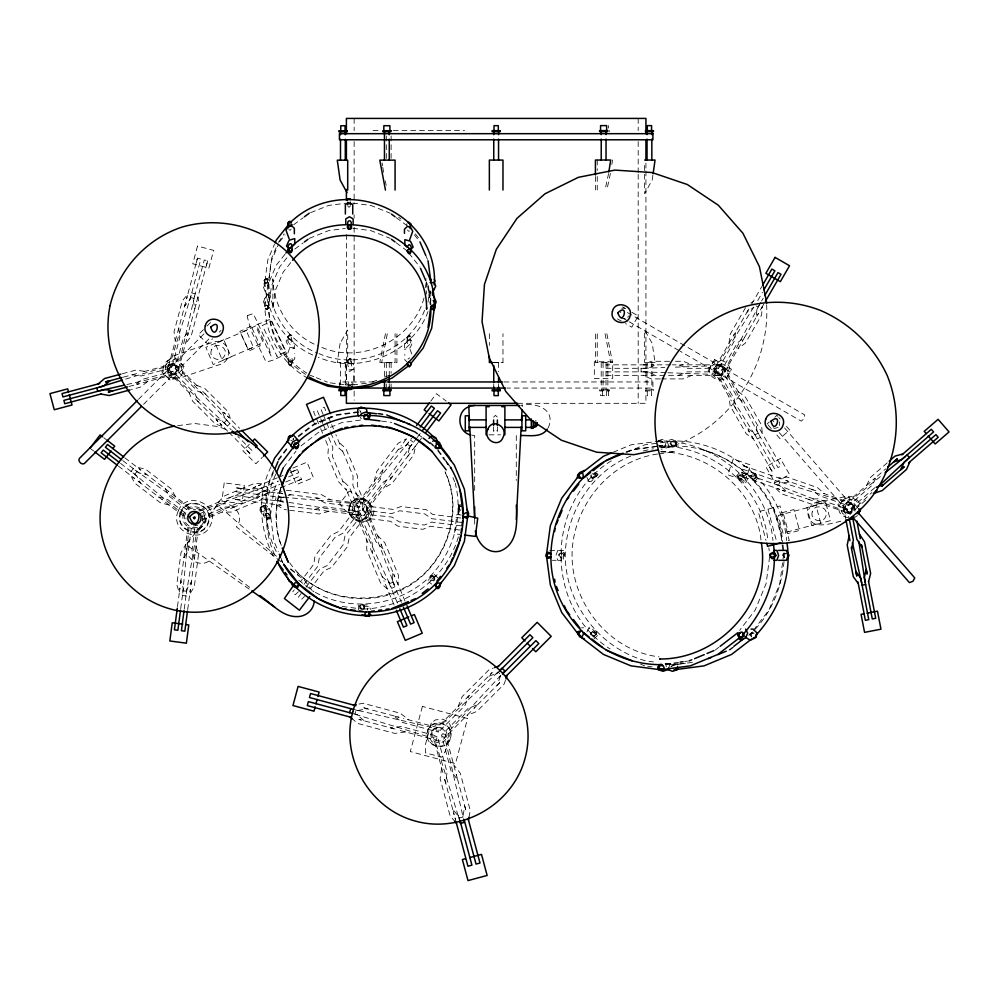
<?xml version="1.0" encoding="UTF-8"?>
<svg xmlns="http://www.w3.org/2000/svg" width="999" height="999" viewBox="0 0 999 999"><rect width="100%" height="100%" fill="white"/><g stroke="black" fill="none" stroke-linecap="round" stroke-linejoin="round"><path stroke-width="0.75" stroke-dasharray="5 3.75" d="M269.081 508.603L270.13 510.189L270.13 518.931L264.972 518.943L263.436 514.585L264.972 510.202L269.081 508.603L269.081 517.345M561.488 550.387L561.488 560.314M766.633 304.695C770.204 369.805 725.249 434.228 661.238 449.263M182.755 593.156L189.261 524.625M240.284 500.062L235.115 499.413L235.602 495.604L281.718 501.436L284.328 503.046M241.746 488.548L236.576 487.899L236.089 491.708L282.218 497.527L286.613 496.153M280.669 500.924L281.156 497.09M728.995 343.369L730.182 334.24L745.554 307.605M185.002 549.413L188.336 524.088M180.719 608.616L183.366 588.473L180.906 580.481L180.295 585.164L184.54 553.159L183.916 557.842L188.449 549.862L191.945 523.326M184.253 609.078L186.9 588.935L191.346 581.855L190.734 586.538L194.917 554.532L194.305 559.215L191.983 550.337L195.317 525.012M187.687 609.527L190.334 589.385L189.71 594.068L194.243 587L198.464 554.994L196.054 546.103M195.442 550.786L198.776 525.462M270.454 515.784L273.738 490.884L277.697 481.306M270.667 516.108C265.272 525.761 263.212 507.38 270.579 515.434L273.738 540.671L278.271 551.573M293.431 438.161L293.082 439.448M450.412 738.111C455.731 723.351 431.131 716.121 427.609 731.368C422.215 746.503 447.689 753.333 450.574 737.524M591.258 474.812C591.495 483.928 602.422 472.839 593.331 472.739M769.617 556.843L766.096 583.641L755.219 610.002L739.722 630.269M177.485 606.618L179.945 588.024L179.333 592.707L176.786 584.702L180.994 552.697L185.614 544.73M441.608 767.931L440.147 778.758L450.062 815.746L454.657 821.178M264.935 281.019L267.819 259.815L274.475 244.28M268.706 307.28C264.673 314.41 262.862 300.662 268.631 306.556C269.231 333.441 283.541 359.328 306.83 373.077M291.209 229.058L290.247 230.27L288.786 229.695M350.362 206.094L349.063 207.342L347.764 206.094M347.565 360.951C352.959 352.784 352.959 369.305 347.565 361.139M408.004 359.103L409.64 357.892M425.399 287.7L426.61 278.833M428.034 302.148L429.021 294.917M429.22 293.469L429.607 290.572M493.606 417.17L495.479 415.359L497.365 417.17M652.884 175.287L652.247 179.857L644.642 193.731L644.642 163.037M608.591 173.476L605.044 189.972M610.414 173.451L606.88 189.947M611.825 164.485L612.537 159.99M186.289 593.618L197.74 525.736M468.993 817.344L470.242 810.339L460.339 773.351L453.658 764.697M358.591 610.114L358.591 604.969L367.345 604.944L368.394 606.518L367.345 610.077M409.428 447.752L407.417 456.755L410.564 452.597L389.011 480.944L392.157 476.785L383.454 481.955L362.45 509.627L375.911 541.683L383.054 548.863L381.044 544.055L394.867 576.86L392.844 572.065L392.557 581.281L401.448 602.422M194.593 296.116L179.196 363.211L181.406 367.033L181.406 371.466L228.296 421.865M385.464 333.641L379.795 362.45L395.08 362.45L395.08 333.641M387.287 333.878L381.63 362.699L396.915 362.699L396.915 333.878M779.57 425.512L779.532 421.89M374.113 481.418L376.673 471.578L398.201 443.219L406.406 438.911M123.277 377.185L136.713 373.589L132.155 374.812L141.259 375.949L171.678 367.794L179.857 337.362L178.721 328.246L177.497 332.817L185.826 301.636L184.603 306.193L189.935 299.75L200.836 259.041L197.477 258.142L186.588 298.851L187.812 294.293L182.392 300.711L174.038 331.893L175.262 341.021M176.486 336.463L168.344 366.87L171.703 367.769L170.779 364.435L140.359 372.59M196.254 262.7L197.477 258.142M236.014 429.582L224.95 418.531L222.04 410.689L225.374 414.036L202.535 391.233L205.881 394.568L197.415 390.996L175.15 368.731L183.292 338.286L188.836 330.956L187.612 335.527L195.991 304.358L194.768 308.916L193.369 300.674L204.283 259.965L207.642 260.864L196.716 301.561L197.927 297.003L199.413 305.269L191.059 336.451L185.439 343.743M186.663 339.185L178.509 369.605L175.15 368.693L177.622 366.271L199.887 388.536M206.418 265.434L207.642 260.864M202.36 521.116L202.947 518.956L265.547 490.322M354.982 714.123L355.706 711.438M382.967 469.805L380.319 479.582L359.328 507.255L324.825 502.909L315.996 497.952L321.166 498.613L287.35 494.305M664.56 446.978L666.658 441.133L671.615 439.385L676.56 441.133L676.56 446.978L659.228 446.978M669.218 666.645L670.054 663.723M191.159 295.192L170.941 361.001L167.108 363.211L164.897 367.033L123.951 379.62M744.292 477.21L739.822 475.661L740.958 472.377L780.793 486.126L786.85 491.895L782.379 490.347L812.899 500.861L808.441 499.313L817.607 498.826L847.364 509.103L848.85 516.683M747.727 467.257L743.256 465.709L742.12 469.006L781.955 482.754L790.284 481.943L785.813 480.407L816.32 490.959L811.85 489.423L818.768 495.454L848.526 505.731L872.352 485.089L876.51 476.898L872.939 479.995L885.738 468.868M774.113 483.816L775.274 480.444M778.571 485.352L779.732 481.98M505.469 680.282L504.02 684.303L476.948 711.375L466.833 715.534M500.536 675.998L497.077 685.289L501.036 681.33L473.951 708.378L477.909 704.42L467.882 708.653L441.471 735.064L451.123 771.178L457.692 779.869L456.243 774.45L466.183 811.425L464.735 806.006L463.074 815.796L464.535 821.203M586.937 631.93L588.973 627.797L591.058 627.797L598.064 634.827L593.943 638.96M458.004 706.705L462.175 696.603L489.235 669.53L493.256 668.081M271.079 466.67C256.431 495.516 259.565 530.719 274.638 558.766L274.8 559.015M273.576 470.604C261.089 496.79 263.823 528.533 277.397 553.783M273.426 472.614L268.893 483.553L265.609 508.454L268.893 533.341M275.924 474.001C263.149 499.812 263.112 531.73 275.924 557.542M281.081 487.012C274.238 505.844 274.163 527.947 281.656 546.615M280.844 488.911C274.812 507.467 274.538 528.896 281.993 547.127M458.366 536.875C446.253 578.846 405.319 608.441 361.963 609.115M548.101 428.022C556.768 409.428 535.714 401.71 520.629 405.469M427.46 731.955C430.344 718.88 451.423 721.653 450.824 735.027M670.866 666.77L672.102 665.534L674.537 665.471M671.703 666.458L674.537 664.273L677.147 665.746M289.548 348.414L286.488 356.805L288.174 360.214L291.696 361.838L294.755 358.878L294.755 353.446M276.099 247.777L271.466 258.566L268.706 281.019L271.466 260.751L278.409 244.568M278.409 242.382L284.166 233.891M407.005 223.601L406.718 224.837M423.988 298.039C412.387 340.871 360.002 365.234 319.88 346.541M424.563 310.239C409.827 350.811 357.942 371.153 319.006 353.596M428.047 311.563C412.712 353.771 358.916 375.124 318.244 357.217M866.495 485.551L870.591 477.297L890.246 460.239M759.29 304.995L727.047 365.821L728.196 370.092L727.047 374.363L759.29 435.189M751.623 304.22L761.775 286.626M731.355 339.285L715.609 366.558L718.631 368.294L734.365 341.021L735.639 331.93L733.266 336.026L749.387 308.054L747.027 312.15L753.845 307.305M757.741 300.549L762.437 292.407M760.826 302.335L756.93 309.091L756.143 317.407L758.503 313.324L742.344 341.258L744.705 337.163L737.462 342.807L721.715 370.08L737.462 397.377L744.705 403.022M761.6 300.986L763.186 298.239M763.835 304.021L759.914 310.814L762.274 306.718L761.575 315.097L745.429 343.044L738.111 348.639M740.471 344.543L724.725 371.815L721.715 370.08L724.725 368.369L740.471 395.641M189.56 540.272C177.71 554.258 201.249 572.702 212 557.867L252.173 589.36M745.654 482.904L747.677 478.771L745.416 474.013L740.671 471.74L736.563 475.874L743.556 482.904L745.654 482.904L738.648 475.874M753.758 307.105L719.642 361.551L715.371 362.687L712.25 365.821L672.489 367.257M620.416 312.625L620.916 311.85M627.697 317.245L628.508 316.034M411.888 444.368L368.918 505.444L369.568 510.202L367.757 514.647L394.18 584.49M430.769 401.136L436.426 393.681L446.216 401.111M377.26 477.26L356.268 504.932L359.328 507.255L359.765 503.459L325.312 499.1M379.807 473.951L401.311 445.579M403.259 443.069L408.254 436.476M405.706 446.116L411.838 438.062M408.778 448.451L416.82 438.012M417.195 437.512L420.517 433.129M386.513 484.278L365.509 511.95L362.45 509.627L365.984 508.179L379.445 540.197M298.351 591.758L295.342 594.705L292.295 592.382L294.156 589.934M303.958 584.415L317.944 566.058L319.243 558.029L335.065 537.325L342.969 533.229L358.316 513.086L355.257 510.776L354.108 511.263L338.773 531.393L330.781 535.439L314.985 556.156L313.761 564.26L300.687 581.381M301.273 593.406L298.476 597.077L301.523 599.4L304.533 596.453M305.931 587.287L319.93 568.931L327.335 565.534L343.107 544.792L344.955 536.088L361.451 515.472L364.498 517.782L349.151 537.912L347.39 546.678L331.593 567.395L324.101 570.741L310.127 589.11M418.007 442.744L412.462 450.049L415.609 445.904L413.673 454.97L392.157 483.329L383.366 488.436M418.381 442.245L423.564 435.452M784.003 553.284L783.241 556.118L785.314 558.191M753.433 630.269L768.93 610.002L779.807 583.641L783.528 555.357L783.129 552.372M750.848 633.89L750.399 635.589L751.635 636.825M131.069 471.441L133.229 468.606M134.815 474.313L136.975 471.478M278.109 459.677L288.012 446.74M278.521 460.314L288.436 447.377M283.366 467.644L295.979 451.186M449.388 740.384C444.006 750.761 426.685 746.128 427.21 734.452M198.963 530.182L206.343 520.766M279.558 241.87L285.077 234.927M284.952 254.308L276.298 265.21L267.819 284.977L264.935 307.055C265.434 336.288 282.143 363.449 307.342 378.009M286.925 257.779L279.558 267.045L271.466 285.914L268.706 306.181L268.706 281.893C269.293 312.45 288.674 342.332 317.607 353.034M290.709 262.662L283.192 272.128L275.512 290.035L272.889 309.24L272.889 278.833C273.451 307.505 291.433 335.577 318.456 345.979M409.665 344.443L404.458 349.475L404.458 344.043L409.665 339.011L412.724 341.97L410.964 346.041L409.965 347.927L404.458 349.475M408.803 442.033L361.526 499.837L356.768 500.499L352.984 503.434L278.609 496.765M435.239 575.824L429.046 582.03L431.643 584.065M586.937 477.435L588.96 481.568L595.966 474.537M500.924 675.287L448.339 731.817L448.339 736.975L445.754 741.445L463.374 818.206M857.404 515.521L853.208 518.643M218.144 502.335L224.65 495.804L254.47 483.454L262.862 483.841L258.504 485.651L277.26 477.859M203.434 329.62L198.339 334.715L207.505 343.868L212.587 338.786M206.993 326.061L211.164 321.89M138.536 399.3L204.383 333.454M143.556 404.333L209.415 338.474M219.231 332.143L221.004 330.369M224.101 422.714L226.623 420.192M227.435 426.061L229.957 423.539M249.3 444.33L242.869 450.774L255.856 463.761L262.3 457.317M246.428 449.975L249.775 453.309L252.235 450.849L237.899 436.513M461.975 702.747L435.564 729.158L438.486 732.067L464.885 705.656L469.13 695.629L465.159 699.6L492.207 672.502L488.249 676.46L497.552 673.001L499.525 671.028M496.191 673.975L498.126 672.04L501.061 674.974L499.125 676.922M470.804 711.575L444.393 737.986L441.471 735.064L445.442 734.04L455.119 770.117M213.898 509.228C224.65 494.393 248.177 512.837 236.338 526.823L282.605 563.099M773.226 421.69L773.888 421.054M857.329 506.131L871.865 492.557M497.814 672.19L441.283 724.774L436.126 724.774L431.655 727.347L356.406 710.077M767.145 423.863L769.317 421.978M774.749 417.257L776.922 415.372M870.067 482.455L846.29 503.096L848.563 505.719L849.662 502.447L819.904 492.17M874.687 487.774L850.898 508.416L851.785 513.086M865.733 500.149L853.183 511.051L850.898 508.416L854.307 507.792L854.982 511.263M880.306 476.635L851.735 499.675L847.314 499.363L843.343 501.298L777.497 481.206M147.652 381.531L140.347 387.162L131.356 389.573M298.114 436.076L313.374 424.325L336.613 414.622L358.616 411.65M298.539 436.713L313.798 424.962L337.038 415.259L359.041 412.287M301.024 445.854L318.631 432.292L341.87 422.589L362.412 419.817M459.253 505.419L458.042 508.329L460.576 510.289M363.736 609.378L364.498 608.041L363.299 605.769M611.276 460.814C544.905 501.923 544.08 607.142 610.102 648.975M657.966 441.408C662.562 437.375 665.371 447.54 659.278 446.328M715.321 650.024L718.893 647.277M729.033 650.024L732.604 647.277M749.225 634.477L751.61 632.642M729.882 650.024L733.441 647.277M748.888 635.389C771.465 615.247 783.266 585.314 784.365 555.357L783.978 552.372M353.434 369.23L349.75 371.366L347.914 370.604L346.066 369.23L346.066 363.786L353.434 363.786L353.434 369.23L349.75 369.905L346.066 369.23M293.644 224.775L303.234 217.67M294.842 249.051L303.234 242.832M348.614 385.739L353.846 383.753L353.846 374.126M744.03 475.874L750.249 471.74L754.982 474.013L757.242 478.771L753.134 482.904L751.036 482.904M750.911 303.084L753.209 301.486M778.121 427.447L774.637 428.421L771.478 426.648M755.019 434.927L758.104 433.141M757.379 439.011L760.464 437.225M769.53 467.033L771.902 471.116L774.912 469.38L753.845 432.879L747.027 428.034L749.387 432.13L733.266 404.17L735.639 408.254L734.365 399.163L718.631 371.89L715.609 373.638L731.355 400.899M398.164 449.725L406.293 445.367M389.622 583.616L393.181 582.117M331.668 416.496L314.673 423.613L313.961 422.49M292.133 440.397L290.834 440.746M691.832 375.362L683.328 378.908L661.763 378.908M362.637 609.028C369.742 602.984 354.121 603.433 361.301 609.028M278.659 477.285L283.017 475.474M290.185 472.502L297.427 469.493L298.751 472.714L288.624 476.91M613.099 452.272L630.981 444.842L660.839 440.946C715.896 441.009 768.081 485.002 772.951 540.546M625.923 452.06L631.455 449.762L658.179 446.228M626.76 452.06L632.292 449.762L660.501 446.041L659.652 446.041M626.81 452.272L644.692 444.842L674.55 440.946C729.607 441.009 781.792 485.002 786.663 540.546M630.794 456.081C591.158 471.578 566.033 513.498 565.234 555.357C565.496 603.596 599.45 648.139 646.003 660.938M643.244 450.911L653.433 448.776M753.308 632.292L751.236 634.365L751.523 636.588M751.211 633.616L754.07 633.378M292.894 468.032L307.043 462.175L313.436 477.597L296.466 484.627L290.072 469.205M198.913 510.302L222.515 500.524M293.057 471.303L297.427 469.493M199.113 513.986L223.851 503.746L230.382 497.29L226.024 499.1L255.831 486.725L251.461 488.536L259.815 488.836L278.584 481.068M200.487 517.282L225.212 507.03L234.39 506.968L230.02 508.778L259.852 496.453L255.494 498.264L261.189 492.132L279.957 484.365M285.677 481.993L300.125 476.011L301.448 479.22L297.09 481.031M201.81 520.491L226.536 510.252M301.448 479.22L262.5 495.329L266.87 493.518L261.214 499.725L231.393 512.075L222.178 512.062M678.608 375.324L687.112 371.878L718.593 371.878L718.593 375.362L687.112 375.362M310.627 212.662L328.771 205.407L348.251 202.922M309.228 238.386L328.771 230.569L345.254 228.471M409.553 231.069L408.254 231.069L407.604 229.982M372.127 382.118L379.108 379.32M384.69 377.085L390.272 374.85M199.675 511.063L264.186 487.037M658.366 440.696L662.087 439.385L667.032 441.133L669.13 446.978M281.93 491.67L277.522 493.094L282.692 493.743L236.576 487.899M288.087 495.691L291.021 494.767L285.851 494.118M329.021 511.276L319.218 513.986L286.913 509.902M128.946 386.526L139.423 383.703L134.865 384.927L142.183 379.395L172.602 371.241L194.905 393.519L198.476 401.973L195.13 398.638L217.932 421.478L214.598 418.131L222.427 421.054L231.281 429.907M122.353 373.738L135.789 370.142L144.93 371.366M143.082 382.754L173.501 374.6L172.602 371.241L170.18 373.713L192.445 395.979M197.59 525.374L193.406 525.924M781.842 512.787L793.893 509.565L799.487 530.444L787.437 533.678M788.311 540.759L789.272 540.509L780.007 505.956L758.316 511.775L765.958 540.309M458.978 818.119L462.999 817.045L462.287 814.397M126.848 384.54L167.108 375.299L170.941 377.51L175.362 377.51L225.774 424.388M621.703 308.291L624.587 308.104M625.337 318.793L621.078 318.519M840.946 521.203C831.093 523.276 811.85 530.756 808.179 515.621C806.905 509.228 811.725 502.609 818.206 501.873L845.778 496.615C852.085 494.917 859.003 499.288 860.176 505.706M359.003 704.045L363.211 703.296L400.187 713.199L408.841 719.879M357.754 710.464L367.532 708.803L362.125 707.354L399.088 717.294L393.681 715.846L402.36 722.414L438.436 732.08L439.51 728.096L403.434 718.431M405.606 731.942L394.78 733.391L357.804 723.476L352.36 718.893M660.851 447.802L674.213 446.041L660.839 446.041C713.174 446.128 762.874 487.699 767.856 540.459M657.554 454.033C609.103 460.726 572.202 507.055 572.04 555.357C572.165 604.145 609.927 650.948 659.04 656.855M659.04 453.846L675.386 451.685L660.327 451.685M665.297 664.073L678.646 662.312M684.59 661.525L687.562 661.138M679.008 664.073L674.55 664.66L693.206 662.312M680.481 663.885L687.911 662.899M177.672 425.674L194.468 423.464L218.893 426.673L228.846 430.806M352.747 384.952L369.23 382.867M820.928 503.658L811.737 504.233L781.23 493.706L775.199 487.849L779.67 489.385L739.822 475.661M368.394 606.518L359.628 606.555M643.443 368.306L664.847 367.532M462.35 504.82L458.491 504.845L458.491 513.586L459.54 515.159L459.54 506.418M461.75 506.006L458.991 506.018L459.165 509.04L459.165 506.281L461.925 506.268M269.455 517.482L266.696 517.494L269.63 517.744L269.63 514.997M373.064 130.632L379.195 130.632M393.231 130.632L464.56 130.632M609.34 130.582L609.34 131.581M264.96 279.72L267.27 279.72M268.706 282.63L264.373 282.63L263.074 286.189L265.022 291.221L268.706 295.18M265.359 308.404L267.682 308.404M348.576 359.827L350.899 359.827M669.555 361.288L651.048 361.288L643.443 364.86L648.176 364.86L606.031 364.835L610.751 364.835M675.536 361.288L683.328 361.288L691.832 364.835M492.382 362.512L502.972 362.512M493.906 362.649L502.972 362.649L502.972 333.691M687.112 364.835L718.593 364.835L718.593 368.306L687.112 368.306L678.608 364.86L683.328 364.86L672.477 364.847M606.031 368.306L648.176 368.306L655.769 364.835L651.048 364.835L671.078 364.847M606.031 371.878L648.176 371.878L655.769 375.362M606.031 375.362L648.176 375.324M651.048 375.362L683.328 375.324M660.364 378.908L651.048 378.908L643.443 375.324M373.913 381.955L339.435 381.955L339.435 388.062M503.921 381.955L652.909 381.955L652.909 388.062L507.017 388.062M517.607 403.321L645.928 403.321L645.928 388.062M488.973 434.827L500.549 434.827M658.129 441.92C665.434 438.711 665.434 448.214 658.129 445.054M675.386 446.041L674.55 446.041C728.308 445.629 779.108 489.148 782.804 543.444M592.095 473.813L594.08 473.813M740.546 475.162C745.192 473.289 745.192 480.531 740.546 478.671M754.095 475.162C749.45 473.289 749.45 480.531 754.095 478.671M594.08 477.322L591.221 477.085L590.347 475.574M588.96 481.568L591.058 481.568L598.051 474.537L593.943 470.417M193.356 509.365L195.579 509.365M549.675 550.387L556.131 550.387M562.075 553.583C557.43 551.723 557.43 558.965 562.075 557.092M786.088 553.608C783.241 551.91 780.619 556.63 784.103 557.117M560.589 553.771L564.06 553.771L564.06 556.905L560.589 556.905M784.577 553.796L787.699 553.796M552.385 560.314L556.131 560.314M581.518 627.797L583.603 627.797M594.068 632.03L591.208 632.267L590.397 634.24M594.068 635.539L590.571 634.665M665.134 663.723L677.509 663.723L677.509 666.645M665.297 664.66L674.213 664.66L665.309 663.486M643.443 371.878L666.383 372.702M667.906 372.764L712.25 374.363L715.371 377.497L719.642 378.646L756.206 436.975M460.889 518.006L432.704 514.46L426.273 509.677L401.173 506.505L392.919 509.39L368.531 506.306L367.607 506.693L367.12 510.501L391.521 513.586L399.75 510.789L424.862 513.948L431.306 518.618L463.936 522.752M235.115 499.413L281.243 505.207L276.074 504.557L283.903 509.515L286.488 509.84M289.56 506.293L319.717 510.064L314.548 509.415L324.338 506.818L358.791 511.163L372.29 543.206L372.415 553.334M352.747 203.109L370.729 205.407L390.272 213.224M352.747 228.284L370.729 230.569L390.272 238.386M350.711 385.189L346.478 383.753L346.478 374.126M330.269 382.867L343.756 384.578M345.254 384.765L349.75 385.339M377.684 413.311L386.488 414.435M378.109 413.948L385.439 414.885M381.481 421.091L391.745 422.402M286.338 490.234L321.653 494.705L330.482 499.762M461.213 515.034L456.905 514.485L454.57 532.729L455.282 533.866L459.927 534.453M283.691 497.402L276.074 496.441L275.587 500.274L283.204 501.236M461.388 525.886L431.73 522.127L424.313 525.049L399.2 521.84L391.933 517.095L366.621 514.398L366.133 518.194L390.534 521.278L397.789 526.136L422.902 529.32L430.332 526.286L459.977 530.069M323.851 510.626L358.316 514.972L358.791 511.163L355.282 512.674L368.743 544.705M342.182 606.468L362.137 609.015M661.138 451.885C709.989 452.322 755.993 491.383 761.051 540.447M472.09 435.202L474.687 435.539L474.687 492.669M183.067 590.809L186.601 591.271M182.442 595.491L185.976 595.953M648.975 661.326L653.433 661.925M647.639 666.246L652.072 666.832M278.122 500.599L287.325 502.11M288.861 502.36L351.823 512.637L354.757 516.421L359.203 518.244L390.621 585.988M848.238 517.757C825.087 512.849 851.123 483.466 858.778 505.856M267.657 515.921L261.463 514.36L259.915 509.989L261.463 505.619L266.608 505.594L267.657 507.18M294.343 348.526L288.836 346.99L287.837 345.092L286.076 341.021L289.136 338.062L294.343 343.094L294.343 348.526L289.136 343.494M364.36 499.125C351.423 493.269 342.669 514.722 356.019 519.592C367.62 524.925 377.285 506.98 366.421 500.212M169.193 505.082L160.29 502.722L134.69 483.066L130.832 475.611L134.578 478.484L118.456 466.121M191.758 292.919L195.205 293.843M190.534 297.477L193.981 298.401M353.696 709.377L358.716 710.813M352.597 713.461L357.63 714.834M400.199 730.494L436.276 740.159L437.35 736.163L401.273 726.498L390.459 727.846L395.879 729.295L358.891 719.417L364.298 720.866L356.655 714.547M355.269 714.31L429.071 736.975L431.655 741.445L436.126 744.03L459.24 819.317M743.256 465.709L783.091 479.483L778.621 477.947L786.975 477.047L817.482 487.587L824.362 493.706M816.47 502.122L846.228 512.387L847.364 509.103L843.98 509.79L845.716 518.806M776.335 484.577L840.546 509.378L842.482 513.361L846.153 515.834M312.799 355.032C283.316 342.357 264.335 310.677 264.96 278.808L267.27 278.808L267.27 281.968M309.228 374.85L314.81 377.085M316.208 377.647L327.372 382.118M359.865 411.9L360.489 412.15M315.334 592.395C352.435 613.086 400.874 605.294 430.956 575.724C441.67 575.224 427.46 586.738 430.419 576.136C453.746 551.61 463.486 515.984 455.219 483.079M196.541 385.202L205.057 388.698L227.884 411.526L230.732 419.43L227.397 416.084L239.56 428.246M702.759 449.762C744.542 461.725 778.883 499.425 781.967 543.444M640.571 664.148L644.692 665.858M366.87 500.561C356.031 490.796 341.159 509.44 353.059 517.819C362.625 525.786 376.536 511.738 368.469 502.247M756.043 305.856L758.104 307.043M622.552 306.905L625.636 308.679M632.017 312.375L638.261 315.971L631.78 327.197L625.536 323.589M627.397 312.55L804.769 414.96L804.158 418.706L801.21 421.116L680.269 351.286M623.838 318.706L627.872 321.029M629.208 321.803L678.933 350.512M617.407 318.893L621.191 321.079M249.226 589.135L186.089 544.705L217.37 504.795L276.748 556.543M135.102 470.042L191.196 509.94M398.663 217.258L401.061 219.031M396.266 217.67L407.055 225.662M396.266 242.832L405.856 249.937M305.632 374.375C282.405 360.427 268.644 333.928 268.706 307.055M410.339 439.997L413.424 442.332M407.242 444.08L410.327 446.416M738.111 391.546L745.429 397.14L761.575 425.087L762.274 433.466M418.519 434.602L422.04 437.287M431.431 444.443L433.778 446.228M460.801 510.551L459.253 508.479M362.187 609.378L360.627 607.317M296.94 572.202C331.431 606.893 391.883 606.505 426.173 571.703C450.899 546.028 460.576 505.369 445.254 472.515M298.701 580.207L313.961 591.833M535.539 420.529L536.313 421.128M103.784 437.724L107.417 440.522M171.853 493.856L192.12 509.403M124.838 457.804L140.946 470.179L137.2 467.295L145.404 469.093L171.016 488.736L175.599 496.728M122.727 460.551L138.849 472.914L147.003 474.787L143.257 471.903L168.843 491.57L165.097 488.698L169.743 496.615L190.971 512.912M120.554 463.374L136.676 475.736L140.597 483.129L136.838 480.257L162.462 499.887L158.716 497.002L167.57 499.45L188.799 515.734M165.447 502.21L185.714 517.757M91.184 449.113L93.606 450.974M290.472 569.268L304.52 580.282L311.9 590.222M132.929 472.864L185.989 516.72L185.989 518.956M290.784 568.793L298.963 575.936M387.437 589.085L380.557 582.879L366.758 550.062L366.733 539.897M382.142 576.56L388.936 582.804L397.465 603.109M595.966 634.827L588.973 627.797M407.929 362.799L404.857 359.84L404.857 354.408M430.482 442.42L433.454 445.292M377.435 535.402L384.677 542.532L398.464 575.349L398.089 584.615L396.066 579.807L404.97 600.936M437.837 577.859L434.19 574.238L428.009 580.444L429.046 582.03M434.028 577.684L432.067 575.749L430.119 577.697L432.242 576.011L434.203 577.946M227.735 431.243L219.992 423.489L223.326 426.835L215.422 423.988L192.607 401.161L189.098 392.644M228.808 432.317L249.775 453.309M857.217 507.18L847.664 496.178L837.874 504.67L848.75 517.195M777.147 415.621L777.784 416.346M778.795 417.52L780.107 419.031M786.475 426.373L789.66 430.045L779.882 438.536L775.162 433.091M784.577 427.947L855.781 509.977M779.208 432.604L850.411 514.635M767.994 424.837L771.865 429.295M415.334 233.891L419.942 239.685M414.423 234.927L419.018 240.722M408.891 253.147L419.942 267.045M438.211 450.312L444.105 457.854M437.649 450.636L442.157 456.481M445.754 461.151L449.363 465.821M361.051 412.237L359.815 410.427M289.673 562.787C315.197 599.675 369.38 608.928 407.58 586.788C446.091 564.435 464.747 512.287 445.017 471.64M450.262 466.995L445.591 459.915L448.426 466.733M360.227 417.245L361.276 418.831M433.628 577.247C437.3 579.907 431.705 583.154 430.944 578.796M369.817 607.954L370.866 609.527M363.137 604.832L360.552 605.107L360.552 607.854L360.377 604.845M269.368 515.284C268.606 510.926 263.012 514.173 266.683 516.833M263.861 507.692C267.545 510.352 261.95 513.598 261.189 509.24M281.031 560.302L282.58 562.662M742.344 398.926L758.503 426.86M759.914 429.37L781.018 465.859L777.996 467.594L756.93 431.106L756.143 422.777M771.902 471.116L750.848 434.615L753.209 438.698L746.315 433.903L730.182 405.956L728.995 396.815M425.724 255.357L427.46 259.403M426.298 281.868L427.46 284.565M323.089 414.36L320.704 408.691L324.25 407.205L326.336 411.913M323.676 415.771L326.061 421.441M326.648 422.864L330.219 431.368M330.819 432.779L336.476 445.979L343.032 451.698L342.133 449.825L353.047 475.924L352.909 485.452L364.435 512.649L367.982 511.176L357.355 485.839L357.58 476.273L345.741 448.314L339.086 442.644L339.985 444.505L335.839 434.59M392.195 579.77L395.167 586.838L391.608 588.349L388.636 581.268M322.739 423.414L317.083 410.214L313.536 411.688L320.092 427.272M323.339 424.825L326.311 431.918M328.683 437.587L332.842 447.502L332.317 456.181L343.294 482.255L342.395 480.394L349.275 486.975L360.814 514.173L357.267 515.659L345.741 488.449L346.641 490.322L338.748 481.918L327.809 455.831L328.421 447.102L324.85 438.611M320.691 428.696L324.263 437.187M370.392 548.538L384.165 581.368M385.414 584.29L394.53 606.006M410.065 349.375L412.749 356.581M328.708 417.582L331.081 423.251M331.68 424.662L333.454 428.921M452.947 477.634L454.645 481.718M293.157 438.886L293.369 439.66M281.094 558.391L282.792 562.474M266.358 486.126L267.72 489.423M261.988 487.937L263.361 491.233M665.509 663.723L666.358 666.645M783.491 514.073L788.223 531.705M773.588 507.679L782.442 540.734M767.956 509.19L776.41 540.734M460.439 822.302L458.991 816.882L452.672 809.24L454.12 814.647L444.243 777.672L445.691 783.079L447.04 772.277L437.375 736.201L433.391 737.262L443.057 773.338M458.279 815.471L460.052 822.115M455.831 820.903L455.044 817.944L455.769 820.654M201.998 514.722L202.547 518.906M606.88 333.778L612.537 362.587L595.429 362.562L595.429 333.741M605.044 333.741L610.714 362.562M385.164 180.831L386.226 185.339M382.093 162.874L382.567 165.871M382.804 167.357L383.753 173.339M428.621 290.259L429.021 293.157M783.004 544.93L783.778 550.886M782.155 544.93L782.941 550.886M768.843 547.902L769.23 550.886M675.237 441.92L675.237 445.054M651.835 362.537L651.835 389.872M651.573 390.834L651.573 395.654L647.277 395.654L647.277 390.834M647.04 362.537L647.04 389.872M645.928 163.074L645.928 169.281M645.928 170.829L645.928 381.955M641.096 368.306L641.096 371.878M638.186 118.419L638.186 130.619M638.186 141.546L638.186 172.74M638.186 174.301L638.186 403.321M608.491 125.574L608.491 128.084M608.491 390.884L608.491 395.704L600.574 395.666L600.574 390.859M607.867 362.587L607.867 389.922M607.642 390.859L607.642 389.885L599.587 389.885L599.587 390.859L609.477 390.884L609.477 389.922L601.435 389.922L601.435 390.884M606.643 390.859L606.643 395.666M606.031 362.562L606.031 389.885M603.071 362.587L603.071 389.922M602.422 390.884L602.422 395.704M601.223 362.562L601.223 389.885M597.252 159.99L597.252 170.479M597.252 176.473L597.252 189.947M597.252 333.778L597.252 362.587M595.429 176.498L595.429 189.972M522.227 405.469L522.227 406.705M516.283 435.539L516.283 480.457M498.551 362.512L498.588 371.753M498.551 383.766L498.588 388.461M497.365 427.048L497.365 431.281L495.479 429.458L493.606 431.281L493.606 427.048M493.756 383.766L493.756 386.8M489.36 333.691L489.36 345.379M474.687 519.18L474.687 526.923M430.794 290.996L430.794 297.078M430.794 298.589L430.794 301.623M430.507 298.426L430.507 301.261M430.094 291.084L430.094 293.793M426.61 282.08L426.61 294.031M410.189 338.149C413.249 346.416 404.533 346.416 407.592 338.149M391.108 135.964L391.108 158.391M391.108 362.699L391.108 373.326M391.108 383.953L391.108 388.511M389.273 362.45L389.273 376.123M389.273 383.716L389.273 386.75M386.313 135.964L386.313 158.391M386.313 362.699L386.313 376.361M386.313 383.953L386.313 388.511M384.465 362.45L384.465 377.634M354.146 118.419L354.146 130.619M354.146 141.546L354.146 203.933M354.146 214.86L354.146 217.982M354.146 227.335L354.146 384.877M354.146 391.121L354.146 400.274M351.448 387.237C354.72 380.382 346.616 378.134 348.851 385.939M351.049 361.151C354.108 369.405 345.379 369.405 348.439 361.151M350.899 362.075L350.899 358.928L348.576 358.928L348.576 362.075M346.403 234.478L346.403 381.955M345.292 362.4L345.292 388.224M340.497 362.4L340.497 386.7M291.608 363.286C294.668 355.02 285.951 355.02 289.011 363.286M291.196 337.187C294.255 345.454 285.539 345.454 288.599 337.187M267.819 307.105C270.879 298.838 262.15 298.838 265.21 307.105M267.682 306.156L267.682 309.315L265.359 309.315L265.359 306.156M267.407 281.031C270.467 289.285 261.75 289.285 264.81 281.031M224.201 482.904L221.89 501.173L241.995 503.708L244.305 485.439L224.201 482.904M163.474 366.658C159.678 378.958 179.97 384.403 182.829 371.84C186.638 359.54 166.333 354.096 163.474 366.658M167.582 367.757C165.384 374.85 177.085 377.984 178.734 370.741C180.919 363.648 169.231 360.527 167.582 367.757M168.082 367.894C166.096 374.338 176.723 377.185 178.222 370.604C180.207 364.16 169.58 361.313 168.082 367.894M169.193 368.369C174.813 386.288 183.017 355.656 169.193 368.369M260.002 507.754C263.274 519.08 268.981 499.8 260.002 507.754M431.281 732.979C428.284 742.707 444.33 747.015 446.59 737.087C449.6 727.347 433.554 723.051 431.281 732.979M432.205 732.654C429.645 740.933 443.281 744.58 445.204 736.138C447.764 727.871 434.128 724.213 432.205 732.654M559.253 554.582C563.074 567.232 569.33 545.604 559.253 554.582M591.246 633.016C595.067 645.679 601.323 624.05 591.246 633.016M669.929 443.019L671.166 445.167L675.586 445.054L675.586 441.92L671.166 441.783L669.929 443.019M670.779 442.719C674.849 455.444 680.531 433.641 670.779 442.719M709.964 367.495C706.168 379.807 726.46 385.239 729.32 372.689C733.129 360.377 712.824 354.945 709.964 367.495M714.073 368.594C711.875 375.686 723.576 378.821 725.224 371.591C727.409 364.498 715.721 361.363 714.073 368.594M714.572 368.731C712.587 375.187 723.214 378.034 724.712 371.453C726.71 365.01 716.071 362.162 714.572 368.731M715.833 368.956C721.453 386.875 729.657 356.243 715.833 368.956M737.649 476.161C741.47 488.823 747.714 467.195 737.649 476.161M751.26 476.161C755.082 488.823 761.325 467.195 751.26 476.161M812.224 511.938C809.527 520.691 823.975 524.537 826.011 515.609C828.72 506.855 814.272 503.009 812.224 511.938M264.011 280.294C266.646 289.935 271.728 273.788 264.011 280.294M287.799 336.463C290.447 346.091 295.517 329.945 287.799 336.463M288.212 362.737C290.846 372.365 295.929 356.218 288.212 362.737M406.78 337.425C409.415 347.053 414.498 330.906 406.78 337.425M340.097 343.344L337.287 362.4L347.702 362.4L347.702 329.995L340.097 343.344M166.121 364.073C162.65 374.538 176.236 380.819 184.528 376.473L217.745 365.172C237.188 360.726 228.371 334.815 210.252 343.156L173.364 355.944L167.695 360.939L166.121 364.073M843.481 505.869C840.796 512.799 852.247 516.745 854.395 509.64C857.08 502.722 845.641 498.776 843.481 505.869M843.98 506.043C841.545 512.337 851.947 515.921 853.908 509.465C856.343 503.184 845.941 499.587 843.98 506.043M845.229 506.406C849.575 524.675 859.914 494.705 845.229 506.406M211.513 349.85C207.755 358.216 221.641 363.786 224.738 355.169C228.496 346.803 214.623 341.233 211.513 349.85M352.922 506.243C349.013 514.86 363.324 520.704 366.558 511.8C370.467 503.171 356.168 497.34 352.922 506.243M354.57 506.68C351.248 514.01 363.411 518.968 366.171 511.413C369.48 504.07 357.33 499.113 354.57 506.68M349.712 505.719C343.943 518.743 365.447 529.17 370.891 515.197C376.66 502.16 355.157 491.733 349.712 505.719M197.515 246.054L192.77 263.798L208.891 268.119L213.649 250.374L197.515 246.054M178.209 511.101C168.781 531.655 202.859 545.779 210.727 524.575C220.155 504.02 186.076 489.897 178.209 511.101M180.744 512.15C172.777 529.507 201.561 541.433 208.192 523.526C216.159 506.168 187.375 494.255 180.744 512.15M181.181 512.337C173.476 529.133 201.323 540.671 207.755 523.339C215.459 506.543 187.612 495.005 181.181 512.337M183.928 513.474C177.81 526.798 199.912 535.963 205.007 522.202C211.126 508.878 189.023 499.725 183.928 513.474M185.215 514.01C179.832 525.711 199.251 533.753 203.721 521.678C209.103 509.965 189.685 501.923 185.215 514.01M422.402 706.405L410.302 751.56L455.469 763.661L467.569 718.506L422.402 706.405M431.231 722.964L425.362 744.892L425.412 752.821L441.758 757.205L445.766 750.361L451.648 728.433L449.55 723.676L443.194 719.143L435.427 719.892L431.231 722.964M374.013 511.313L371.928 518.269L365.784 522.152L360.964 522.277L344.143 509.515L339.66 503.658L349.175 491.121L356.019 493.856L372.839 506.63L374.013 511.313M733.216 458.978L727.759 474.762L745.129 480.756L750.574 464.972L733.216 458.978M557.754 550.387L556.006 555.357L557.754 560.314L563.586 560.314L563.586 550.387L557.754 550.387M264.785 298.401L263.486 301.948L264.785 305.507L269.118 305.507L269.118 292.957L264.785 298.401M714.66 359.565L708.179 370.779L725.012 380.507L731.493 369.28L714.66 359.565M247.789 315.447L247.203 316.421L250.874 330.12L265.734 361.351L266.883 361.888L272.802 360.214L286.613 353.846L271.403 321.316L262.35 325.487L277.21 356.718L276.948 355.731L286.001 351.548L270.791 319.018L256.268 324.925L271.129 356.156L268.094 344.867L253.234 313.636L247.789 315.447M596.366 475.574L594.155 477.797L596.715 475.574L594.155 473.364L596.366 475.574M740.122 474.712L737.911 476.923L740.471 479.133L738.261 476.923L740.122 474.712M596.353 633.778L594.143 635.988L596.703 633.778L594.143 631.568L596.353 633.778M756.368 476.923L754.158 479.133L756.718 476.923L754.158 474.712L756.368 476.923M175.449 357.992L161.713 371.74L170.866 380.906L184.615 367.157L175.449 357.992M289.91 334.515L288.261 337L289.91 335.414L291.546 337L289.91 334.515M291.958 363.461L290.309 365.047L288.674 363.461L288.674 364.373L290.309 365.959L291.958 363.461M408.878 335.464L407.242 337.962L408.878 336.376L410.527 337.962L408.878 335.464M780.344 458.529L765.883 466.883L775.074 482.792L789.535 474.438L780.344 458.529M251.161 326.161L239.847 331.381L248.901 351.024L260.215 345.804L251.161 326.161M255.632 325.936L240.547 332.892L248.202 349.513L263.299 342.557L255.632 325.936M223.764 339.71L205.881 347.302L213.199 364.535L231.081 356.943L223.764 339.71M246.241 330.444L215.272 343.594L222.415 360.402L253.371 347.252L246.241 330.444M825.686 502.547L806.905 507.567L811.762 525.661L830.531 520.629L825.686 502.547M815.983 505.369L778.258 515.472L782.991 533.154L820.703 523.001L815.983 505.369M263.711 506.768L260.951 506.78L261.126 509.802L261.126 507.042L263.711 506.768M612.712 361.738L594.33 361.738L594.33 378.446L612.712 378.446L612.712 361.738M655.044 362.537L644.642 362.537L644.642 330.132L652.247 343.481L655.044 362.537M653.446 389.872L645.404 389.872L645.404 390.834L653.446 390.834L653.446 389.872M171.116 373.014A4.121 4.121 0 0 0 177.298 369.43A4.121 4.121 0 0 0 171.116 365.859A4.121 4.121 0 0 0 171.116 373.014M170.529 373.801A5.245 5.245 0 0 0 178.396 369.255A5.245 5.245 0 0 0 170.529 364.71A5.245 5.245 0 0 0 170.529 373.801M355.819 511.525A6.269 6.244 -26.2 0 0 362.4 502.897A6.269 6.244 -26.2 0 0 351.636 501.535A6.269 6.244 -26.2 0 0 355.819 511.525M846.815 511.163A4.121 4.121 0 0 0 853.246 508.041A4.121 4.121 0 0 0 847.327 504.045A4.121 4.121 0 0 0 846.815 511.163M846.003 512.112A5.245 5.245 0 0 0 854.182 508.129A5.245 5.245 0 0 0 846.64 503.034A5.245 5.245 0 0 0 846.003 512.112M717.757 373.601A4.121 4.121 0 0 0 723.938 370.03A4.121 4.121 0 0 0 717.757 366.458A4.121 4.121 0 0 0 717.757 373.601M717.02 374.637A5.245 5.245 0 0 0 724.899 370.092A5.245 5.245 0 0 0 717.02 365.547A5.245 5.245 0 0 0 717.02 374.637"/><path stroke-width="1.5" d="M516.283 519.48L521.166 426.785M521.49 420.616L522.065 409.802M180.519 610.114L177.872 630.257L174.413 629.795L177.285 608.154M184.053 610.576L181.406 630.719L184.852 631.168L187.5 611.026M460.052 540.209L460.639 535.814M461.026 532.879L461.6 528.483M461.988 525.549L462.562 521.153M462.949 518.219L463.336 515.297M467.632 516.808L464.398 541.346L454.32 565.671L439.235 585.352M550.062 556.905L546.59 556.905L546.59 553.771L550.337 525.736L561.725 498.151L578.945 475.636M554.645 531.53L555.044 528.546M408.004 245.816C409.428 242.208 412.649 247.727 410.601 249.688M428.034 327.322L430.794 307.055C433.079 368.044 360.639 407.13 309.228 377.035M430.919 307.143C436.313 298.976 436.313 315.484 430.919 307.317M432.717 295.529L433.541 289.46M434.153 284.927L434.565 281.019C434.64 207.979 340.459 172.914 289.772 223.089M653.109 173.764L655.044 160.04L644.642 160.04M608.828 171.99L610.714 160.027L595.429 160.027L595.429 175M468.481 820.142L468.993 817.344M851.598 549.05L853.371 540.047L849.375 519.343M314.185 601.073C313.923 609.902 305.931 616.595 297.34 616.608C283.903 617.02 274.201 606.393 264.348 598.913M849.063 536.063L847.202 545.092L853.333 576.773L858.291 583.566M860.339 508.866L858.641 513.823M868.568 581.568L870.629 573.426L864.497 541.745L859.39 534.065M315.197 706.768L314.011 711.188L292.957 705.544L298.089 686.413L319.131 692.057L317.957 696.465M315.984 703.82L317.17 699.412M349.662 712.699L350.736 708.678M467.17 518.169L468.706 513.786L467.17 509.428M505.944 678.945L507.392 674.924M434.84 305.532L436.138 301.973L434.19 296.94M360.639 415.309L361.276 413.686L365.646 412.125L370.03 413.648L370.03 416.221M271.678 465.234L274.638 458.079L287.837 440.859M275.125 468.506L277.959 461.675M276.511 472.564L279.47 465.409L294.555 445.729M279.97 475.836L283.366 467.644M282.218 484.265L287.924 470.492L289.747 468.119M281.993 486.151C301.748 423.901 386.601 405.269 432.018 451.548M450.999 562.075L452.697 557.979M453.821 555.244L459.49 541.57M556.381 524.288L558.104 520.117M559.253 517.345L562.112 510.402M583.116 477.047C584.115 465.609 570.779 479.47 582.042 478.121M409.665 239.698L412.724 231.306L411.039 227.909L407.517 226.273L404.458 229.233L404.458 233.316M275.087 242.869L276.298 240.047L288.811 224.3M292.02 224.463L291.458 225.399M346.953 200.212L348.489 198.726L350.599 199.276M410.776 225.886L410.776 223.601L408.329 222.615M430.581 280.282L431.143 279.345M407.405 363.199C406.418 370.891 416.108 361.8 408.204 362.425M668.806 667.619L667.969 669.567L663.011 671.316L658.066 669.567M909.914 461.763L906.518 469.443L882.142 490.609L873.401 493.506L876.96 490.409M440.022 585.252L441.358 582.454M577.397 477.435L579.67 472.677L584.403 470.417M762.549 285.277L771.902 269.068L774.912 270.804L763.973 289.747M764.747 295.542L777.996 272.59L781.018 274.325L765.384 301.361M429.42 402.909L424.175 409.827L426.623 411.688M416.571 425.512L431.343 406.019L434.403 408.341L420.154 427.097M422.739 430.207L437.537 410.714L440.584 413.037L425.786 432.517M292.794 586.45L284.378 598.526L299.4 610.214L309.79 596.578M567.032 499.5L568.856 497.115M573.414 491.158L578.883 484.016M551.111 556.805C544.418 563.049 544.755 547.627 551.111 553.871M677.147 668.681L673.776 670.054M742.394 635.064C764.747 610.701 778.421 576.71 773.338 543.506M756.106 635.064C778.458 610.701 792.132 576.71 787.05 543.506M89.972 448.176L100.137 434.927L102.56 436.8M111.014 450.936L104.545 459.365L94.83 451.91M112.862 448.526L114.71 446.116L107.417 440.522M294.28 462.2L299.725 455.094M358.878 408.316L361.126 407.018L363.361 408.304M463.848 514.035C470.566 508.466 468.506 523.126 463.586 515.996M547.302 429.058C541.558 437.987 529.458 435.214 520.629 435.539M436.913 581.068L440.522 576.373M446.828 568.144L449.525 564.622M285.926 253.097L288.811 249.463M292.582 260.302C335.339 209.628 427.672 241.746 426.61 309.24L426.61 307.492M434.228 282.505L434.865 281.019L434.228 279.345M410.689 363.773L423.201 348.027L431.68 328.259L434.565 306.181C434.64 233.142 340.459 198.077 289.772 248.252M432.267 292.969L435.726 286.164L434.428 282.605L430.094 282.605M290.634 435.901L288.848 438.124M296.366 447.752L298.326 445.804L296.541 448.014L294.593 446.078M428.908 438.474L431.643 435.739L435.826 437.724L437.837 441.895M437.837 448.401L439.785 446.441L438.012 448.663L436.063 446.728M497.902 666.857L529.97 634.74L532.892 637.662L499.525 671.028M137.437 400.399L79.271 458.566C77.635 461.188 81.668 465.222 84.291 463.598L141.371 406.518M252.522 441.108L254.67 438.961L267.67 451.96L263.374 456.243M255.569 447.515L257.218 445.866L241.733 430.407M500.087 670.079L502.022 668.144L504.957 671.078L503.021 673.026M502.522 674.013L535.889 640.646L538.798 643.568L505.606 676.723M288.274 222.827L289.922 221.241M291.633 247.09L294.755 244.068L294.755 238.636L289.248 240.185L288.249 242.07L286.488 246.141L289.548 249.101M410.065 250.1L413.136 247.14L411.376 243.069L410.377 241.184L404.857 239.635L404.857 245.067L406.943 247.09M877.459 487.337L907.654 459.153M889.185 461.163L894.967 456.143L903.059 453.858M887.949 466.945L897.289 458.816L893.73 461.913L901.747 459.565L933.578 431.93L931.293 429.308L901.847 454.907M881.58 486.363L883.366 484.815L876.135 487.287M853.883 516.52L850.611 519.343L849.762 518.369M857.142 513.686L860.401 510.851L858.541 508.703M882.117 485.901L904.195 466.77L900.623 469.867L904.083 462.25L935.913 434.627L938.198 437.262L908.703 462.824M98.202 383.916L104.62 378.496L120.879 374.138M885.077 472.789L905.319 456.468M290.659 437.175C328.496 398.763 395.204 398.326 433.279 436.613M295.504 444.505C333.329 406.094 400.05 405.656 438.124 443.943M302.447 451.536L308.366 446.99M310.726 445.167L313.099 443.344M315.459 441.521L321.378 436.963M366.171 611.888C360.639 617.657 374.363 617.657 368.768 611.888M422.202 593.369L428.072 588.848M437.062 587.524C392.232 632.717 310.989 621.74 279.645 566.346L277.697 561.813M581.031 473.538L603.471 456.268L611.725 452.847M583.441 478.059L590.571 472.564M592.944 470.741L603.633 462.512M787.612 557.904L789.073 555.357L787.612 552.822M720.079 646.365L737.899 632.642M739.123 638.061L717.869 654.432L690.359 665.858L662.312 669.567M733.79 646.365L743.293 639.048M751.66 638.973L731.58 654.432L704.07 665.858L676.023 669.567M304.433 216.771L309.228 213.224M304.433 241.945L308.029 239.273M408.554 365.859L392.157 378.009L371.703 386.201L351.211 388.798M408.728 616.92L397.415 621.678L405.269 640.359L422.252 633.229L414.398 614.535L411.563 615.734M365.984 414.747C358.067 422.09 376.298 419.93 366.645 414.647M322.752 436.388L342.033 428.346M436.039 443.556L437.587 443.556M391.92 608.491L408.329 601.648M411.064 600.499L415.159 598.788M623.151 453.209C570.491 470.029 540.222 530.906 554.395 583.641C567.145 630.469 611.937 664.747 660.501 664.66L659.652 664.66M606.006 460.676L621.228 454.358M663.873 668.743L662.999 668.98M689.048 660.938L691.808 659.79M694.58 658.641L704.258 654.62M707.03 653.471L713.948 650.599M708.291 658.641L711.051 657.492M717.969 654.62L726.273 651.173M469.58 406.481C456.019 410.477 457.018 432.043 470.791 435.027M350.025 229.196C356.119 223.576 342.108 225.312 349.463 229.258M494.592 667.594L498.613 666.146M432.729 441.221L435.177 440.347L439.36 442.332L441.358 446.503M370.866 614.672L366.483 616.233L362.113 614.71M99.088 387.25L122.49 380.07M127.472 386.913L108.254 392.083L112.825 390.871L104.57 389.473L63.874 400.374L64.773 403.746L100.949 394.018M99.75 383.491L62.038 393.569L62.949 396.94L103.646 386.026L110.09 380.694L105.532 381.918L121.928 377.535M130.007 389.935L109.178 395.517L100.911 394.031M780.806 542.769L767.569 546.316L766.77 543.319M465.297 858.74L462.362 859.527L467.994 880.581L487.137 875.461L481.493 854.407L469.717 857.567M853.208 518.643L845.541 520.329M100.012 390.696L123.864 385.214M658.191 449.862L633.853 454.682L596.69 452.222L561.413 440.234L530.432 419.53L505.844 391.533L489.335 358.142L482.042 321.628L484.44 284.49L496.366 249.25L517.02 218.319L545.029 193.769L578.409 177.322L614.922 170.092L652.085 172.552L687.362 184.54L718.343 205.245L742.931 233.254L759.427 266.646L766.733 303.147M862.125 585.214L865.621 584.54M864.048 613.761L861.076 614.335L864.56 632.367L880.956 629.195L877.472 611.163L867.032 613.186M353.396 705.057L356.206 704.557M344.892 427.572L347.852 427.172M352.285 426.573L355.244 426.173M359.677 425.574L362.625 425.162M437.799 443.818C427.822 450.374 447.902 449.912 437.799 443.818L454.32 464.985L464.398 489.235L467.632 513.748M371.378 611.276L374.313 610.876M378.721 610.277L381.655 609.877M386.051 609.29L388.986 608.891M774.537 557.117L776.285 555.357L774.537 553.608M680.132 662.112L683.104 661.725M174.625 426.073C132.105 434.165 100.287 474.875 100.087 517.844C99.775 568.356 143.956 612.537 194.468 612.212C244.98 612.537 289.161 568.356 288.848 517.844C288.162 481.518 266.159 445.217 231.693 431.98M470.791 405.981L474.687 405.469M359.565 407.967L362.5 408.216M368.069 418.656L365.309 418.668L368.244 418.931L368.069 415.909M645.404 130.632L653.446 130.632L653.446 131.631L645.404 131.631M348.301 228.284L350.624 228.284M492.382 362.512L489.36 362.512L489.36 356.443M380.669 381.955L385.339 381.955M386.888 381.955L502.41 381.955M339.435 388.062L343.431 388.062M355.994 388.062L385.814 388.062M386.888 388.062L505.531 388.062M517.607 403.321L346.403 403.321L346.403 388.062M519.168 405.469L468.743 405.469L469.468 420.616M489.173 406.705L486.088 406.705L486.088 434.827M501.798 406.705L504.882 406.705L504.882 434.827M469.043 419.88L486.088 419.88M504.882 419.88L521.928 419.88M525.686 419.88L531.318 419.88M535.077 425.549L536.962 425.549L536.962 423.189M533.204 426.698L535.077 426.698L535.077 422.152M469.043 427.397L486.088 427.397M504.882 427.397L521.928 427.397M525.686 427.397L531.318 427.397M773.95 550.387L776.872 550.387L778.621 555.357L776.872 560.314L773.95 560.314M778.508 550.387L786.425 550.387L788.174 555.357L786.425 560.314L778.508 560.314M546.59 553.771L550.062 553.771M774.025 553.796L770.554 553.796L770.554 556.93L774.025 556.93M787.699 553.796L787.699 556.93M751.023 629.133L753.121 629.133L757.242 633.266L754.969 638.024L750.237 640.297L744.992 636.85M740.546 636.887C743.393 638.573 746.003 633.853 742.532 633.378M660.327 659.015L659.652 659.015C719.118 659.477 771.053 602.797 761.438 543.431M661.013 664.273C649.987 670.029 670.754 673.064 661.775 664.372M662.512 665.646L659.04 665.646L659.04 668.781L662.512 668.781M433.104 300.724L434.353 301.661L434.403 307.143M349.75 388.986L327.797 386.201L307.342 378.009M367.844 412.637L376.648 413.761M366.808 419.218L380.02 420.904M371.503 425.137L375.936 425.699M378.896 426.073L383.329 426.635M386.276 427.023L390.721 427.584M432.255 436.151L434.79 438.111M464.56 535.039L475.387 536.413L477.722 518.169L468.444 516.021M343.506 608.878L346.441 609.24M350.849 609.802L355.244 610.364M359.64 610.926L362.575 611.301M532.692 427.422L536.313 426.448L537.287 422.814M753.308 637.961L756.206 637.2L756.668 633.653M660.501 669.755L630.981 665.858L603.471 654.432L579.857 636.251M182.767 624.163L172.228 622.777L169.83 640.983L186.388 643.169L188.786 624.949L185.777 624.562M353.396 709.39L309.465 697.527L310.539 693.531L355.856 705.706M352.31 713.411L308.366 701.61L307.305 705.594L351.161 717.319M667.607 669.567L672.564 671.316L677.509 669.567L677.509 666.645M386.913 415.072L404.682 422.352M407.417 423.464L410.152 424.587M394.48 423.514L414.997 431.918L417.345 433.703M392.095 428.146L412.749 436.613L431.68 451.036L446.203 469.88M292.095 435.864C289.585 434.29 286.838 438.062 289.011 439.997M297.627 582.729C288.286 581.942 299.663 592.907 298.576 583.678M318.806 599.163L342.045 608.691M582.017 631.231C572.327 629.482 582.504 642.807 583.391 633.016M606.006 650.024L632.292 660.938M292.058 582.767L289.26 581.455L287.262 577.272M296.978 588.024L292.782 586.051L290.784 581.868M584.39 638.96L579.657 636.688L577.397 631.93M251.773 590.921L274.625 606.967M391.471 214.111L395.067 216.771M391.471 239.273L395.067 241.945M291.458 222.24C289.485 220.205 286.313 223.501 288.374 225.399M448.651 402.972L451.098 404.82L438.848 420.966L429.071 413.536M423.214 438.174L430.257 443.544M298.851 583.953L317.632 598.276M117.245 465.209L101.124 452.847L103.247 450.087L119.356 462.45M123.639 456.868L107.53 444.493L105.407 447.265L121.528 459.627M583.441 632.642L589.385 637.212M591.758 639.048L602.447 647.277M260.115 595.591L263.724 598.426M299.563 441.733L296.965 439.697L292.782 441.72L290.784 445.904L293.506 448.626M350.187 717.057L352.36 718.893M408.891 222.153L410.539 224.65M409.29 366.021L407.654 364.435L409.29 366.933L410.939 364.435M525.012 640.983L521.79 637.749L537.2 622.34L551.198 636.351L535.789 651.76L532.554 648.526M527.172 643.144L530.407 646.365M237.075 430.656L248.139 441.72M232.392 431.006L235.689 434.315M738.623 638.224L740.684 640.297L745.416 638.024L747.689 633.266L745.666 629.133M291.958 446.528L287.262 441.321L289.273 437.137L293.456 435.114L298.139 440.322M926.223 433.653L924.225 431.356L938.098 419.318L949.05 431.918L935.176 443.968L928.208 435.939M907.092 454.92L909.427 457.617M857.816 512.312L914.772 577.934L912.974 581.293L909.402 582.604L852.447 516.982M454.657 821.178L456.493 823.363M407.055 250.824L408.891 253.147M439.885 445.179L449.313 457.405L450.661 460.514M443.057 457.642L444.855 459.977M366.995 414.947L364.885 414.398L364.16 416.133M296.678 443.469L294.568 442.907L293.993 445.017M297.939 582.792L283.529 564.085L283.953 564.735C309.553 609.502 371.228 625.561 415.584 599.425C460.527 573.763 477.135 511.725 450.424 467.245L450.849 467.882M276.686 561.463L283.291 570.029M285.177 572.464L287.063 574.912M569.767 614.772L566.121 610.002L564.41 605.844M573.414 619.542L579.795 627.884M578.034 633.878L561.725 612.549L550.337 584.964L546.441 555.357M464.747 516.745L467.682 517.007L467.507 513.986L467.507 516.745M358.803 415.834L357.767 414.248L357.767 409.103L362.137 407.542L366.521 409.078L367.145 412.587M347.003 192.607L340.097 179.995L337.287 160.19L347.702 160.19L347.702 190.135M419.942 241.87L425.724 255.357M420.517 268.394L425.724 280.519M406.993 605.744L414.11 622.652L410.577 624.138L403.459 607.23M330.469 413.623L323.489 397.277L306.493 404.395L313.399 421.153M399.837 608.753L406.943 625.661L403.409 627.147L396.303 610.239M289.136 238.798L286.076 230.394L287.762 226.998L291.283 225.374L294.343 228.334L294.343 233.766M282.555 548.501L288.261 562.225L282.218 547.989M279.395 554.295L280.532 557.017M556.381 586.413L558.104 590.584M468.231 819.168L480.007 863.011L476.024 864.073L464.273 820.229M463.711 819.704L464.423 822.364L460.414 823.438L459.702 820.791M460.439 822.302L471.928 865.171L467.944 866.233L456.218 822.377M96.816 387.862L97.74 391.308M68.481 391.795L67.695 388.861L49.95 393.618L54.271 409.752L72.015 404.995L69.268 394.73M385.464 190.085L379.795 160.127L395.08 160.127L395.08 190.085M852.359 542.669L861.675 582.904M861.575 545.429L867.144 574.1L866.245 569.467L864.272 577.597L872.289 618.968L875.711 618.306L868.556 581.53M856.905 521.178L860.289 538.698M861.438 544.742L861.887 547.052L856.88 539.36L852.634 517.47M851.285 547.415L856.817 576.098L855.918 571.465L860.776 578.271L868.793 619.642L865.371 620.304L857.979 581.992M846.003 520.267L849.962 540.709M475.362 530.869C476.785 542.607 487.924 554.857 500.549 550.911C518.419 543.818 517.195 520.879 516.283 505.244M858.803 541.421L865.171 582.23M428.034 260.751L430.794 281.019M428.034 285.914L428.621 290.259M429.22 294.605L429.607 297.502M430.207 301.835L430.594 304.732M352.26 386.675C353.271 389.822 347.739 390.559 347.977 387.225M554.645 579.17L555.044 582.155M460.052 490.409L463.149 513.836M469.792 426.785L474.6 517.932M659.39 665.646L659.39 668.781M651.835 131.631L651.835 134.628M651.835 139.111L651.835 160.04M651.573 130.632L651.573 125.624L647.277 125.624L647.277 130.632M647.04 131.631L647.04 134.628M647.04 139.111L647.04 160.04M645.928 133.679L645.928 118.419L346.403 118.419L346.403 133.679M645.928 139.785L645.928 159.965M606.643 130.619L606.643 125.612L600.574 125.612L600.574 130.619M606.031 131.618L606.031 134.603M606.031 139.098L606.031 160.027M601.223 131.618L601.223 134.603M601.223 139.098L601.223 160.027M546.94 553.771L546.94 556.905M533.204 421.054L533.204 428.334L531.318 428.334L531.318 418.943M502.972 190.035L502.972 160.077L489.36 160.077L489.36 190.035M498.551 131.668L498.551 134.653M498.551 139.148L498.551 160.077M498.551 377.697L498.551 382.242M498.551 386.8L498.551 389.835M498.301 130.669L498.301 125.662L494.006 125.662L494.006 130.669M498.301 390.809L498.301 395.616L494.006 395.616L494.006 390.809M497.365 419.992L497.365 425.636M493.756 131.668L493.756 134.653M493.756 139.148L493.756 160.077M493.756 365.547L493.756 382.242M493.756 386.8L493.756 389.835M493.606 419.992L493.606 425.636M474.687 506.793L474.687 518.056M434.253 306.206L434.253 309.353L431.93 309.353L431.93 306.206M410.202 224.825L410.202 228.696M389.91 130.719L389.91 125.712L383.841 125.712L383.841 130.719M389.91 390.746L389.91 395.567L383.841 395.567L383.841 390.746M389.273 131.718L389.273 134.715M389.273 139.198L389.273 160.127M389.273 377.634L389.273 382.192M389.273 386.75L389.273 389.785M384.465 131.718L384.465 160.127M384.465 380.681L384.465 389.785M353.147 224.325L353.147 218.893L349.463 216.758L345.779 218.893L345.779 224.325M352.734 214.036L352.734 204.42L349.051 203.159L345.367 204.42L345.367 214.036M351.311 387.187L351.311 389.435L348.988 389.435L348.988 387.187M350.761 225.687C353.321 219.106 345.617 219.106 348.164 225.687M350.624 226.036L350.624 229.196L348.301 229.196L348.301 226.036M350.224 199.638L350.224 198.726L347.902 198.726L347.902 199.638M350.362 202.223L350.362 204.795M347.764 202.223L347.764 204.795M346.403 139.785L346.403 159.965M346.403 189.46L346.403 200.324M345.292 131.781L345.292 134.765M345.292 139.248L345.292 160.19M345.055 130.769L345.055 125.762L340.771 125.762L340.771 130.769M345.055 390.696L345.055 395.517L340.771 395.517L340.771 390.696M340.497 131.781L340.497 134.765M340.497 139.248L340.497 160.19M340.497 386.7L340.497 389.735M291.621 247.39C292.844 240.222 285.714 244.767 289.023 249.962M291.209 223.913L291.209 226.486M288.611 223.913L288.611 227.772M189.498 516.833C197.914 538.336 205.607 500.287 189.498 516.833M193.469 517.632C194.955 521.453 196.316 514.71 193.469 517.632M188.012 516.458C185.926 524.675 199.45 527.584 200.924 519.218C203.009 511.001 189.473 508.091 188.012 516.458M110.04 305.756C102.71 342.407 115.097 381.243 142.295 406.88C170.317 431.568 210.115 440.297 245.891 429.558L245.916 429.545C281.306 417.594 308.703 387.425 317.245 351.074C324.575 314.435 312.188 275.587 284.99 249.95C256.98 225.262 217.17 216.533 181.406 227.285C146.004 239.223 118.594 269.393 110.04 305.756M205.332 325.699C201.86 336.913 220.354 341.87 222.964 330.432C226.436 319.218 207.929 314.26 205.332 325.699M210.714 327.148C215.559 342.595 222.627 316.196 210.714 327.148M293.831 445.092C297.078 456.406 302.859 437.125 293.831 445.092M352.772 711.937C340.122 757.979 369.655 809.14 415.846 821.203C461.888 833.853 513.036 804.32 525.112 758.116C537.762 712.075 508.229 660.926 462.025 648.863C415.984 636.213 364.835 665.746 352.772 711.937M435.289 584.952C438.524 596.266 444.305 576.985 435.289 584.952M612.449 311.276C608.978 322.49 627.484 327.447 630.082 316.009C633.553 304.795 615.059 299.837 612.449 311.276M617.832 312.724C622.677 328.172 629.745 301.773 617.832 312.724M737.637 634.365C741.458 647.027 747.714 625.386 737.637 634.365M769.642 554.595C773.463 567.257 779.707 545.629 769.642 554.595M288.224 249.425C290.859 259.053 295.929 242.907 288.224 249.425M407.192 250.437C409.84 260.065 414.91 243.918 407.192 250.437M487.849 429.308C482.604 439.835 499.125 448.788 503.121 437.15C508.366 426.61 491.845 417.657 487.849 429.308M765.734 419.318C761.488 430.257 779.582 436.513 782.991 425.274C787.237 414.335 769.143 408.091 765.734 419.318M771.003 421.141C774.749 436.888 783.666 411.051 771.003 421.141M663.249 377.859C639.16 439.285 669.692 510.414 730.731 535.402C780.531 555.069 840.396 538.361 872.764 495.679L872.776 495.654C897.776 461.088 903.283 414.872 887.149 375.387C873.713 346.353 850.124 323.314 820.791 310.552C759.402 286.426 688.224 316.795 663.249 377.859M775.074 257.392L765.883 273.301L780.344 281.656L789.535 265.746L775.074 257.392M298.314 585.027L296.366 586.975L294.405 585.039L296.541 587.25L298.314 585.027M439.772 585.664L437.824 587.612L435.864 585.676L437.999 587.887L439.772 585.664M580.157 473.364L577.946 475.574L580.506 477.797L578.296 475.574L580.157 473.364M580.132 631.568L577.934 633.778L580.481 635.988L578.284 633.778L580.132 631.568M740.122 632.904L737.911 635.127L740.471 637.337L738.261 635.127L740.122 632.904M291.97 250.15L290.322 251.736L288.686 250.15L288.686 251.061L290.322 252.647L291.97 250.15M410.939 251.161L409.303 252.747L407.654 251.161L407.654 252.073L409.303 253.659L410.939 251.161M368.881 615.546L366.121 615.559L369.056 615.821L368.881 612.799L368.881 615.546M346.94 130.769L338.886 130.769L338.886 131.781L346.94 131.781L346.94 130.769M390.909 130.719L382.854 130.719L382.854 131.718L390.909 131.718L390.909 130.719M500.174 130.669L492.132 130.669L492.132 131.668L500.174 131.668L500.174 130.669M607.642 130.619L599.587 130.619L599.587 131.618L607.642 131.618L607.642 130.619M652.909 133.679L339.435 133.679L339.435 139.785L652.909 139.785L652.909 133.679M346.94 389.735L338.886 389.735L338.886 390.696L346.94 390.696L346.94 389.735M390.909 389.785L382.854 389.785L382.854 390.746L390.909 390.746L390.909 389.785M500.174 389.835L492.132 389.835L492.132 390.809L500.174 390.809L500.174 389.835M469.043 415.784L465.284 415.784L465.284 430.819L469.043 430.819L469.043 415.784M525.686 415.784L521.928 415.784L521.928 430.819L525.686 430.819L525.686 415.784"/></g></svg>
